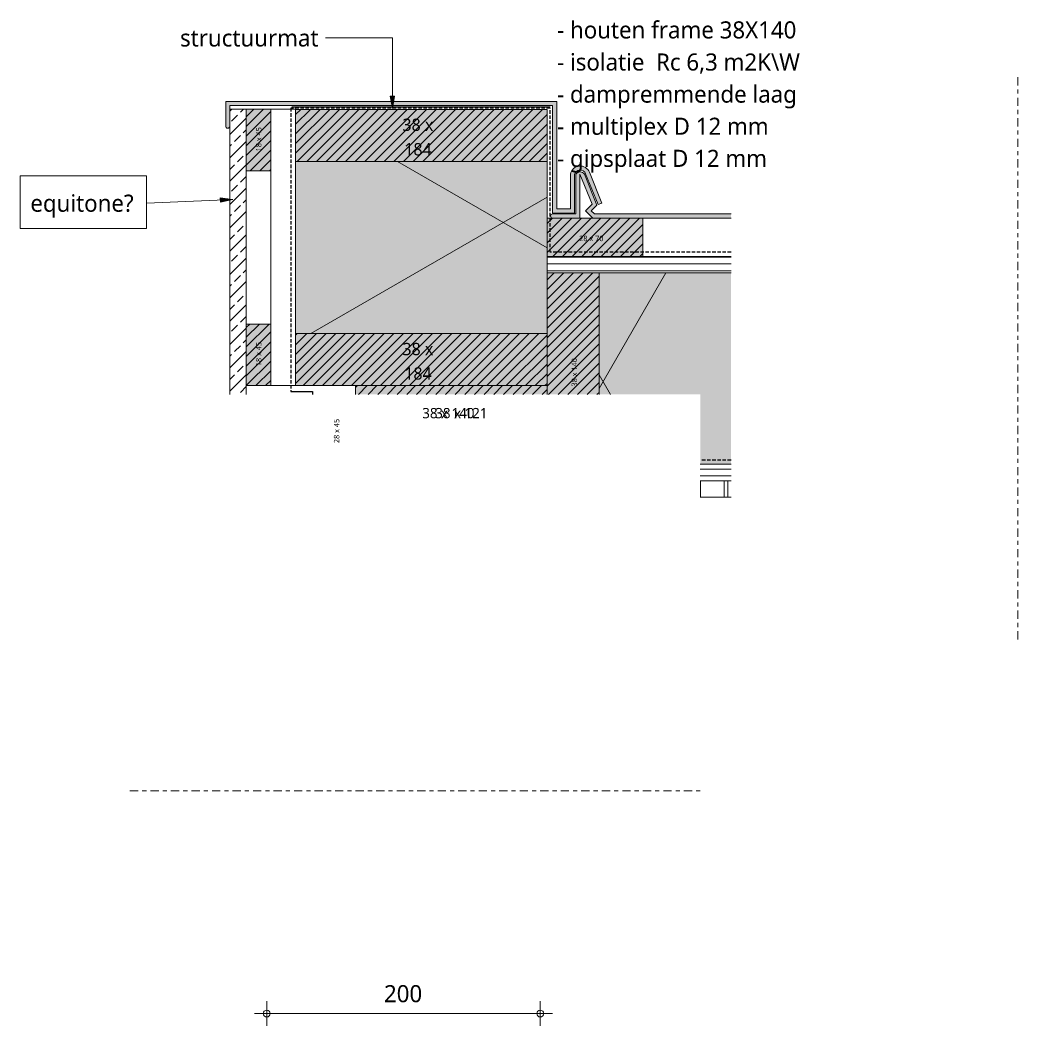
# Model space of a CAD drawing. Header units: millimetres. Extents: x -435 to 27166, y -19117 to 26500.
# Drawn here: x 6845 to 7575, y -13002 to -12267 of the extents above; entities that cross this region are included whole.
import ezdxf

# ---------------------------------------------------------------- set-up
doc = ezdxf.new("R2010")
doc.units = ezdxf.units.MM
doc.linetypes.add('MV_center', pattern=[15, 6, -3, 3, -3])
doc.linetypes.add('MV_hidden', pattern=[3.75, 2.5, -1.25])
for name, color, linetype, lineweight in [('A-ANNO-DIMS', 211, 'Continuous', 13), ('A-ANNO-DIMS-5', 211, 'Continuous', 13), ('A-ANNO-NOTE', 131, 'Continuous', 18), ('A-DETL', 90, 'Continuous', 13), ('A-DETL-GENF', 92, 'Continuous', 18), ('A-DETL-MEDM', 33, 'Continuous', 18), ('G-ANNO-TEXT', 231, 'Continuous', 13)]:
    doc.layers.add(name, color=color, linetype=linetype, lineweight=lineweight)
doc.styles.add('Segoe UI', font='segoeui.ttf', dxfattribs={"height": 7.5})
doc.styles.add('Segoe UI_1', font='segoeui.ttf', dxfattribs={"height": 4})
doc.styles.add('Segoe UI_2', font='segoeui.ttf', dxfattribs={"height": 9})
doc.styles.add('Segoe UI_3', font='segoeui.ttf', dxfattribs={"height": 12.5})
doc.dimstyles.new('2_5_mm_5', dxfattribs={"dimscale": 304.8, "dimtxt": 13.092049, "dimasz": 0.016404, "dimexe": 0.029528, "dimexo": 0.0625, "dimgap": 0.014764, "dimtad": 1, "dimdec": 0, "dimzin": 0, "dimdsep": 46, "dimtxsty": 'Segoe UI_3', "dimblk1": 'DOTBLANK', "dimblk2": 'DOTBLANK', "dimsah": 1, "dimcen": 0.09, "dimdle": 0.029528, "dimazin": 0, "dimtfac": 1, "dimtdec": 4, "dimtix": 1, "dimtmove": 0, "dimatfit": 3, "dimfxl": 0.029528, "dimfxlon": 1, "dimtvp": 1, "dimtfill": 1, "dimtolj": 1, "dimtzin": 0, "dimarcsym": 2})
pattern_1 = [(0, (0, 0), (0, 5), [])]

# ---------------------------------------------------------------- blocks, each defined once
blk = doc.blocks.new('00 hout_rechthoekig_sls - SLS 38x121-V154-Details Appartement')
at = {"layer": 'A-DETL-MEDM'}
for p, q in [((0, -38), (0, -31.5)), ((121, -38), (0, -38)), ((121, -38), (0, -38))]:
    blk.add_line(p, q, dxfattribs=at)
blk = doc.blocks.new('00 hout_rechthoekig_sls - Vuren 18x45-V156-Details Appartement')
at = {"layer": 'A-DETL-GENF', "lineweight": 13}
blk.add_hatch(color=256, dxfattribs=at).paths.add_polyline_path([(0, -18), (45, -18), (45, 0), (0, 0)])
at = {"layer": 'A-DETL-MEDM', "lineweight": 13}
h = blk.add_hatch(dxfattribs=at)
h.set_pattern_fill('FP_172', color=256, style=0, pattern_type=2)
h.set_pattern_definition([(315, (12376.929, 7010.491), (3.5355339, 3.5355339), [])])
h.paths.add_polyline_path([(0, -18), (45, -18), (45, 0), (0, 0)])
at = {"layer": 'A-DETL-MEDM'}
for p, q in [((0, 0), (45, 0)), ((0, -18), (0, 0)), ((45, 0), (45, -18)), ((45, 0), (45, -18)), ((45, 0), (45, -18)), ((45, -18), (0, -18)), ((45, -18), (0, -18))]:
    blk.add_line(p, q, dxfattribs=at)
blk = doc.blocks.new('00 hout_rechthoekig_sls - Vuren 18x45-V157-Details Appartement')
at = {"layer": 'A-DETL-GENF', "lineweight": 13}
blk.add_hatch(color=256, dxfattribs=at).paths.add_polyline_path([(0, -18), (45, -18), (45, 0), (0, 0)])
at = {"layer": 'A-DETL-MEDM', "lineweight": 13}
h = blk.add_hatch(dxfattribs=at)
h.set_pattern_fill('FP_173', color=256, style=0, pattern_type=2)
h.set_pattern_definition([(315, (12533.929, 7010.491), (3.5355339, 3.5355339), [])])
h.paths.add_polyline_path([(0, -18), (45, -18), (45, 0), (0, 0)])
at = {"layer": 'A-DETL-MEDM'}
for p, q in [((0, 0), (45, 0)), ((0, -18), (0, 0)), ((45, 0), (45, -18)), ((45, 0), (45, -18)), ((45, 0), (45, -18)), ((45, -18), (0, -18)), ((45, -18), (0, -18))]:
    blk.add_line(p, q, dxfattribs=at)
blk = doc.blocks.new('00 hout_rechthoekig_sls - SLS 38x140-V158-Details Appartement')
at = {"layer": 'A-DETL-GENF', "lineweight": 13}
blk.add_hatch(color=256, dxfattribs=at).paths.add_polyline_path([(88.99, -38), (88.99, 0), (0, 0), (0, -38), (82.49, -38)])
at = {"layer": 'A-DETL-MEDM', "lineweight": 13}
h = blk.add_hatch(dxfattribs=at)
h.set_pattern_fill('FP_174', color=256, style=0, pattern_type=2)
h.set_pattern_definition([(135, (-12451.44, -7268.491), (-3.5355339, -3.5355339), [])])
h.paths.add_polyline_path([(88.99, -38), (88.99, 0), (0, 0), (0, -38), (82.49, -38)])
at = {"layer": 'A-DETL-MEDM'}
for p, q in [((0, 0), (88.99, 0)), ((0, -38), (0, 0)), ((44.49, -38), (44.42, -38)), ((44.49, -38), (44.42, -38))]:
    blk.add_line(p, q, dxfattribs=at)
blk = doc.blocks.new('42 isolatie - Type 1-3763091-Details Appartement')
at = {"layer": 'A-DETL-GENF'}
blk.add_hatch(color=256, dxfattribs=at).paths.add_polyline_path([(96.77, 0.8), (96.77, 140.8), (0.28, 140.8), (0.28, 51.81), (74.28, 51.81), (74.28, 0.8)])
at = {"layer": 'A-DETL-GENF', "lineweight": 13}
h = blk.add_hatch(dxfattribs=at)
h.set_pattern_fill('FP_8', color=256, style=0, pattern_type=2)
h.set_pattern_definition([(60, (-857.8, 704), (-121.936, 70.4), []), (120, (-857.8, 704), (-121.936, -70.4), [])])
h.paths.add_polyline_path([(96.77, 0.8), (96.77, 140.8), (0.28, 140.8), (0.28, 51.81), (74.28, 51.81), (74.28, 0.8)])
at = {"layer": 'A-DETL-GENF'}
for p, q in [((96.77, 140.8), (0.28, 140.8)), ((0.28, 140.8), (0.28, 51.81)), ((0.28, 140.8), (0.28, 51.81)), ((74.28, 0.8), (96.77, 0.8))]:
    blk.add_line(p, q, dxfattribs=at)
blk = doc.blocks.new('00 hout_rechthoekig_sls - Vuren 28x70-3186887-Details Appartement')
at = {"layer": 'A-DETL-GENF', "lineweight": 13}
blk.add_hatch(color=256, dxfattribs=at).paths.add_polyline_path([(66.39, 0), (0, 0), (0, -28), (70, -28), (70, 0)])
at = {"layer": 'A-DETL-MEDM', "lineweight": 13}
h = blk.add_hatch(dxfattribs=at)
h.set_pattern_fill('FP_176', color=256, style=0, pattern_type=2)
h.set_pattern_definition([(225, (7300.491, -12439.44), (3.5355339, -3.5355339), [])])
h.paths.add_polyline_path([(66.39, 0), (0, 0), (0, -28), (70, -28), (70, 0)])
at = {"layer": 'A-DETL-MEDM'}
for p, q in [((0, 0), (70, 0)), ((0, -28), (0, 0)), ((70, 0), (70, -28)), ((70, 0), (70, -28)), ((70, 0), (70, -28)), ((36.66, -28), (0, -28)), ((36.66, -28), (0, -28)), ((46, -28), (36.66, -28)), ((46, -28), (36.66, -28)), ((66, -28), (46, -28)), ((66, -28), (46, -28)), ((70, -28), (66, -28)), ((70, -28), (66, -28))]:
    blk.add_line(p, q, dxfattribs=at)
blk = doc.blocks.new('42 isolatie - Type 1-3767927-Details Appartement')
at = {"layer": 'A-DETL-GENF'}
blk.add_hatch(color=256, dxfattribs=at).paths.add_polyline_path([(0.28, 184.8), (0.28, 0.8), (126.14, 0.8), (126.14, 184.8)])
at = {"layer": 'A-DETL-GENF', "lineweight": 13}
h = blk.add_hatch(dxfattribs=at)
h.set_pattern_fill('FP_43', color=256, style=0, pattern_type=2)
h.set_pattern_definition([(60, (-2126.39, 181.76), (-155.885, 90), []), (120, (-2126.39, 181.76), (-155.885, -90), [])])
h.paths.add_polyline_path([(0.28, 184.8), (0.28, 0.8), (126.14, 0.8), (126.14, 184.8)])
at = {"layer": 'A-DETL-GENF'}
for p, q in [((126.14, 184.8), (0.28, 184.8)), ((0.28, 184.8), (0.28, 0.8)), ((126.14, 184.8), (0.28, 184.8)), ((0.28, 184.8), (0.28, 0.8)), ((0.28, 0.8), (126.14, 0.8)), ((0.28, 0.8), (126.14, 0.8))]:
    blk.add_line(p, q, dxfattribs=at)
blk = doc.blocks.new('00 hout_rechthoekig_sls - SLS 38x184-V161-Details Appartement')
at = {"layer": 'A-DETL-GENF', "lineweight": 13}
blk.add_hatch(color=256, dxfattribs=at).paths.add_polyline_path([(184, 0), (0, 0), (0, -38), (184, -38)])
at = {"layer": 'A-DETL-MEDM', "lineweight": 13}
h = blk.add_hatch(dxfattribs=at)
h.set_pattern_fill('FP_180', color=256, style=0, pattern_type=2)
h.set_pattern_definition([(225, (7230.491, -12533.929), (3.5355339, -3.5355339), [])])
h.paths.add_polyline_path([(31.73, 0), (0, 0), (0, -38), (184, -38), (184, 0), (140, 0)])
at = {"layer": 'A-DETL-MEDM'}
for p, q in [((0, 0), (140, 0)), ((0, -38), (0, 0)), ((140, 0), (184, 0)), ((184, 0), (184, -38)), ((184, 0), (184, -38)), ((184, 0), (184, -38)), ((184, -38), (0, -38)), ((184, -38), (0, -38))]:
    blk.add_line(p, q, dxfattribs=at)
blk = doc.blocks.new('00 hout_rechthoekig_sls - SLS 38x140-V162-Details Appartement')
at = {"layer": 'A-DETL-GENF', "lineweight": 13}
blk.add_hatch(color=256, dxfattribs=at).paths.add_polyline_path([(140, -31.5), (0, -31.5), (0, -38), (140, -38)])
at = {"layer": 'A-DETL-MEDM', "lineweight": 13}
h = blk.add_hatch(dxfattribs=at)
h.set_pattern_fill('FP_181', color=256, style=0, pattern_type=2)
h.set_pattern_definition([(225, (7230.491, -12571.929), (3.5355339, -3.5355339), [])])
h.paths.add_polyline_path([(140, -31.5), (0, -31.5), (0, -38), (140, -38)])
at = {"layer": 'A-DETL-MEDM'}
for p, q in [((0, -38), (0, -31.5)), ((140, -31.5), (140, -38)), ((140, -31.5), (140, -38)), ((140, -31.5), (140, -38)), ((140, -38), (0, -38)), ((140, -38), (0, -38))]:
    blk.add_line(p, q, dxfattribs=at)
blk = doc.blocks.new('00 hout_rechthoekig_sls - SLS 38x184-V163-Details Appartement')
at = {"layer": 'A-DETL-GENF', "lineweight": 13}
blk.add_hatch(color=256, dxfattribs=at).paths.add_polyline_path([(0, 0), (0, -38), (184, -38), (184, 0), (31.73, 0)])
at = {"layer": 'A-DETL-MEDM', "lineweight": 13}
h = blk.add_hatch(dxfattribs=at)
h.set_pattern_fill('FP_182', color=256, style=0, pattern_type=2)
h.set_pattern_definition([(225, (7230.491, -12369.998), (3.5355339, -3.5355339), [])])
h.paths.add_polyline_path([(184, 0), (0, 0), (0, -38), (184, -38), (184, -1.1)])
at = {"layer": 'A-DETL-MEDM'}
for p, q in [((0, 0), (184, 0)), ((0, -38), (0, 0)), ((184, 0), (184, -38)), ((184, 0), (184, -38)), ((184, 0), (184, -38)), ((184, -38), (0, -38)), ((184, -38), (0, -38))]:
    blk.add_line(p, q, dxfattribs=at)
blk = doc.blocks.new('NLRS_00_DI_maskeer - Type 1-4234999-Details Appartement')
at = {"layer": 'A-DETL-GENF', "linetype": 'MV_center'}
blk.add_line((-100, 0), (313.13, 0), dxfattribs=at)
blk = doc.blocks.new('NLRS_00_DI_maskeer - Type 1-4234961-Details Appartement')
at = {"layer": 'A-DETL-GENF', "linetype": 'MV_center'}
blk.add_line((-100, 0), (317, 0), dxfattribs=at)
blk = doc.blocks.new('DIMBLOCK585-Details Appartement')
at = {"layer": 'A-ANNO-DIMS-5'}
for p, q in [((7025.49, -12992.99), (7025.49, -12983.99)), ((7225.49, -12992.99), (7225.49, -12983.99)), ((7016.49, -12992.99), (7234.49, -12992.99)), ((7025.49, -12992.99), (7025.49, -13001.99)), ((7225.49, -12992.99), (7225.49, -13001.99))]:
    blk.add_line(p, q, dxfattribs=at)
for centre in [(7025.49, -12992.99), (7225.49, -12992.99)]:
    blk.add_circle(centre, 2.5, dxfattribs=at)
at = {"layer": 'A-ANNO-DIMS-5', "color": 0, "insert": (7111.21, -12972.18), "char_height": 12.5, "width": 34.2774, "attachment_point": 1, "line_spacing_factor": 1.142579, "style": 'Segoe UI_3', "bg_fill": 3, "box_fill_scale": 1.25, "bg_fill_color": 9, "bg_fill_true_color": 13158600, "bg_fill_transparency": 0}
blk.add_mtext('200', dxfattribs=at)
blk = doc.blocks.new('_DotBlank')
at = {"color": 0, "linetype": 'ByBlock', "lineweight": -2}
blk.add_line((-0.5, 0), (-1, 0), dxfattribs=at)
blk.add_circle((0, 0), 0.5, dxfattribs=at)

msp = doc.modelspace()

# ---------------------------------------------------------------- hatches: boundary and pattern name
at = {"layer": 'A-DETL-GENF'}
for points in [[(7234.49, -12407.78), (7250.49, -12407.78), (7250.49, -12379.66), (7250.88, -12378.65), (7251.5, -12377.77), (7252.32, -12377.07), (7253.3, -12376.6), (7254.36, -12376.39), (7255.43, -12376.45), (7256.46, -12376.77), (7257.38, -12377.34), (7258.13, -12378.12), (7258.65, -12379.07), (7267.76, -12401.61), (7270.54, -12400.48), (7261.43, -12377.94), (7260.52, -12376.31), (7259.21, -12374.96), (7257.61, -12373.99), (7255.81, -12373.47), (7253.94, -12373.41), (7252.11, -12373.84), (7250.45, -12374.72), (7249.08, -12375.99), (7248.07, -12377.56), (7247.49, -12379.35), (7247.49, -12404.78), (7237.49, -12404.78), (7237.49, -12326.28), (6995.49, -12326.28), (6995.54, -12344.67), (6995.69, -12345.03), (6995.93, -12345.34), (6996.24, -12345.58), (6996.6, -12345.73), (6996.99, -12345.78), (6997.38, -12345.73), (6997.74, -12345.58), (6998.05, -12345.34), (6998.29, -12345.03), (6998.44, -12344.67), (6998.49, -12344.28), (6998.49, -12329.28), (7234.49, -12329.28), (7234.49, -12368.9)], [(7254.49, -12411.44), (7254.49, -12379.44), (7263.31, -12401.26), (7258.48, -12406.09), (7263.83, -12411.44), (7364.98, -12411.44), (7364.98, -12408.44), (7265.07, -12408.44), (7262.72, -12406.09), (7266.83, -12401.98), (7257.73, -12379.44), (7257.13, -12378.74), (7256.38, -12378.21), (7255.52, -12377.87), (7254.61, -12377.76), (7253.7, -12377.87), (7252.84, -12378.21), (7252.09, -12378.74), (7251.49, -12379.44), (7251.49, -12408.44), (7234.1, -12408.49), (7233.74, -12408.64), (7233.43, -12408.88), (7233.19, -12409.19), (7233.04, -12409.55), (7232.99, -12409.94), (7233.04, -12410.33), (7233.19, -12410.69), (7233.43, -12411), (7233.74, -12411.24), (7234.1, -12411.39), (7234.49, -12411.44)]]:
    msp.add_hatch(color=37, dxfattribs=at).paths.add_polyline_path(points)
at = {"layer": 'A-DETL-GENF', "lineweight": 13}
h = msp.add_hatch(dxfattribs=at)
h.set_pattern_fill('FP_151', color=254, style=0, pattern_type=2)
h.set_pattern_definition([(45, (0, 0), (-8.531243, 8.531243), []), (45, (8.531, 0), (-8.531243, 8.531243), [6.033, -3.016])])
h.paths.add_polyline_path([(7010.49, -12540.43), (7010.49, -12331.93), (6998.49, -12331.93), (6998.49, -12540.43)])
h = msp.add_hatch(dxfattribs=at)
h.set_pattern_fill('FP_36', color=254, style=0, pattern_type=2)
h.set_pattern_definition(pattern_1)
h.paths.add_polyline_path([(7317.35, -12451.44), (7364.98, -12451.44), (7364.98, -12439.44), (7230.49, -12439.44), (7230.49, -12451.44), (7300.49, -12451.44)])
h = msp.add_hatch(dxfattribs=at)
h.set_pattern_fill('FP_36', color=254, style=0, pattern_type=2)
h.set_pattern_definition(pattern_1)
h.paths.add_polyline_path([(7364.98, -12603.44), (7364.98, -12591.44), (7342.49, -12591.44), (7342.49, -12603.44)])
h = msp.add_hatch(dxfattribs=at)
h.set_pattern_fill('FP_15', color=254, style=0, pattern_type=2)
h.set_pattern_definition([(90, (10, 0), (-25, 1e-15), []), (90, (12.5, 0), (-25, 1e-15), []), (90, (15, 0), (-25, 1e-15), []), (90, (17.5, 0), (-25, 1e-15), [])])
h.paths.add_polyline_path([(7364.98, -12615.44), (7364.98, -12603.44), (7342.49, -12603.44), (7342.49, -12615.44)])
at = {"layer": 'G-ANNO-TEXT'}
for color, points in [(7, [(7117.43, -12331.3), (7119.01, -12322.3), (7115.84, -12322.3)]), (1, [(7000.61, -12397.94), (6991.55, -12396.73), (6991.69, -12399.9)])]:
    msp.add_hatch(color=color, dxfattribs=at).paths.add_polyline_path(points)

# ---------------------------------------------------------------- linework, layer by layer
at = {"layer": 'A-DETL', "lineweight": 18}
for p, q in [((7237.49, -12326.28), (6995.49, -12326.28)), ((6995.49, -12326.28), (6995.49, -12344.28)), ((6998.49, -12344.28), (6998.49, -12329.28)), ((6998.49, -12329.28), (7234.49, -12329.28)), ((7234.49, -12329.28), (7234.49, -12407.78)), ((7237.49, -12404.78), (7237.49, -12326.28)), ((7010.49, -12331.93), (6998.49, -12331.93)), ((7010.49, -12540.43), (7010.49, -12331.93)), ((7046.49, -12331.93), (7028.49, -12331.93)), ((7028.49, -12331.93), (7028.49, -12533.93)), ((7046.49, -12533.93), (7046.49, -12331.93)), ((6998.49, -12344.28), (6998.49, -12540.43)), ((7247.49, -12379.35), (7247.49, -12404.78)), ((7250.49, -12407.78), (7250.49, -12379.66)), ((7251.49, -12379.44), (7251.49, -12408.44)), ((7254.49, -12411.44), (7254.49, -12379.44)), ((7254.49, -12379.44), (7263.31, -12401.26)), ((7266.83, -12401.98), (7257.73, -12379.44)), ((7258.65, -12379.07), (7267.76, -12401.61)), ((7270.54, -12400.48), (7261.43, -12377.94)), ((7263.31, -12401.26), (7258.48, -12406.09)), ((7262.72, -12406.09), (7266.83, -12401.98)), ((7267.76, -12401.61), (7270.54, -12400.48)), ((7234.49, -12407.78), (7250.49, -12407.78)), ((7251.49, -12408.44), (7234.49, -12408.44)), ((7247.49, -12404.78), (7237.49, -12404.78)), ((7258.48, -12406.09), (7263.83, -12411.44)), ((7265.07, -12408.44), (7262.72, -12406.09)), ((7364.98, -12408.44), (7265.07, -12408.44)), ((7234.49, -12411.44), (7254.49, -12411.44)), ((7263.83, -12411.44), (7364.98, -12411.44)), ((7230.49, -12439.44), (7230.49, -12451.44)), ((7364.98, -12439.44), (7300.49, -12439.44)), ((7230.49, -12451.44), (7364.98, -12451.44)), ((7028.49, -12533.93), (7046.49, -12533.93)), ((7364.98, -12591.44), (7342.49, -12591.44)), ((7364.98, -12603.44), (7342.49, -12603.44)), ((7342.49, -12615.44), (7364.98, -12615.44))]:
    msp.add_line(p, q, dxfattribs=at)
at = {"layer": 'A-DETL', "linetype": 'MV_hidden', "lineweight": 25}
for p, q in [((7232.6, -12331.13), (7043.2, -12331.13)), ((7043.2, -12331.13), (7043.2, -12538.16)), ((7232.6, -12436.44), (7232.6, -12331.13)), ((7364.98, -12436.44), (7232.6, -12436.44)), ((7059.06, -12538.16), (7059.06, -12540.43)), ((7364.98, -12588.44), (7342.49, -12588.44))]:
    msp.add_line(p, q, dxfattribs=at)
at = {"layer": 'A-DETL', "lineweight": 25}
for p, q in [((7043.73, -12330.22), (7232.6, -12330.22)), ((7043.2, -12538.16), (7059.06, -12538.16))]:
    msp.add_line(p, q, dxfattribs=at)
at = {"layer": 'A-DETL', "lineweight": 18}
for centre, radius, start, end in [((6996.99, -12344.28), 1.5, 180, 0), ((7254.67, -12380.68), 7.3, 22, 169.51502), ((7254.67, -12380.68), 4.3, 22, 166.32447), ((7254.61, -12381.49), 3.73, 33.35734, 146.64266), ((7234.49, -12409.94), 1.5, 90, 270)]:
    msp.add_arc(centre, radius, start, end, dxfattribs=at)
at = {"layer": 'G-ANNO-TEXT', "color": 250}
for p, q in [((7068.85, -12279.78), (7068.49, -12279.78)), ((7117.43, -12279.78), (7068.85, -12279.78)), ((7117.43, -12331.3), (7117.43, -12279.78)), ((7119.01, -12322.3), (7115.84, -12322.3)), ((7115.84, -12322.3), (7117.43, -12331.3)), ((7117.43, -12331.3), (7119.01, -12322.3))]:
    msp.add_line(p, q, dxfattribs=at)
at = {"layer": 'G-ANNO-TEXT', "color": 10}
for p, q in [((7000.61, -12397.94), (6937.57, -12400.59)), ((7000.61, -12397.94), (6991.55, -12396.73)), ((6991.55, -12396.73), (6991.69, -12399.9)), ((6991.69, -12399.9), (7000.61, -12397.94))]:
    msp.add_line(p, q, dxfattribs=at)
at = {"layer": 'G-ANNO-TEXT', "color": 10, "flags": 128}
msp.add_lwpolyline([(6845.17, -12380.48), (6937.57, -12380.48), (6937.57, -12418.98), (6845.17, -12418.98)], close=True, dxfattribs=at)

# ---------------------------------------------------------------- block references
at = {"layer": 'A-DETL-GENF', "linetype": 'MV_center', "rotation": 269.9999999999999}
msp.add_blockref('NLRS_00_DI_maskeer - Type 1-4234999-Details Appartement', (7574.7, -12408.44), dxfattribs=at)
at = {"layer": 'A-DETL-GENF', "rotation": 90.00000000000487}
msp.add_blockref('42 isolatie - Type 1-3767927-Details Appartement', (7231.29, -12496.14), dxfattribs=at)
at = {"layer": 'A-DETL-GENF'}
msp.add_blockref('42 isolatie - Type 1-3763091-Details Appartement', (7268.21, -12592.24), dxfattribs=at)
at = {"layer": 'A-DETL-GENF', "linetype": 'MV_center'}
msp.add_blockref('NLRS_00_DI_maskeer - Type 1-4234961-Details Appartement', (7025.49, -12830.12), dxfattribs=at)
at = {"layer": 'A-DETL-MEDM', "lineweight": 13}
for name, p, rotation in [('00 hout_rechthoekig_sls - Vuren 18x45-V156-Details Appartement', (7010.49, -12376.93), 90.00000000000006), ('00 hout_rechthoekig_sls - SLS 38x184-V163-Details Appartement', (7230.49, -12370), 180), ('00 hout_rechthoekig_sls - Vuren 28x70-3186887-Details Appartement', (7300.49, -12439.44), 180), ('00 hout_rechthoekig_sls - SLS 38x140-V158-Details Appartement', (7268.49, -12451.44), 270.0000000000001), ('00 hout_rechthoekig_sls - Vuren 18x45-V157-Details Appartement', (7010.49, -12533.93), 90.00000000000006), ('00 hout_rechthoekig_sls - SLS 38x184-V161-Details Appartement', (7230.49, -12533.93), 180), ('00 hout_rechthoekig_sls - SLS 38x140-V162-Details Appartement', (7230.49, -12571.93), 180), ('00 hout_rechthoekig_sls - SLS 38x121-V154-Details Appartement', (7230.49, -12571.93), 180)]:
    msp.add_blockref(name, p, dxfattribs=dict(at, rotation=rotation))

# ---------------------------------------------------------------- texts
at = {"layer": 'A-ANNO-NOTE', "lineweight": 13, "attachment_point": 1}
for s, insert, char_height, width, style in [('38 x', (7124.68, -12338.77), 9, 29.2616, 'Segoe UI_2'), ('184', (7126, -12356.63), 9, 26.4557, 'Segoe UI_2'), ('28 x 70', (7253.95, -12424.33), 4, 23.6498, 'Segoe UI_1'), ('38 x', (7124.68, -12502.7), 9, 29.2616, 'Segoe UI_2'), ('184', (7126, -12520.56), 9, 26.4557, 'Segoe UI_2'), ('38 x 140', (7139.2, -12550.28), 7.5, 47.2996, 'Segoe UI'), ('38 x 121', (7148.7, -12550.28), 7.5, 47.2996, 'Segoe UI')]:
    msp.add_mtext(s, dxfattribs=dict(at, insert=insert, char_height=char_height, width=width, style=style))
at = {"layer": 'A-ANNO-NOTE', "lineweight": 13, "char_height": 4, "attachment_point": 1, "rotation": 90, "style": 'Segoe UI_1'}
for s, insert, width in [('18 x 45', (7017.58, -12362.74), 23.6498), ('18 x 45', (7017.58, -12519.74), 23.6498), ('38 x 140', (7248.38, -12534.63), 27.6582), ('28 x 45', (7074.58, -12575.97), 23.6498)]:
    msp.add_mtext(s, dxfattribs=dict(at, insert=insert, width=width))
at = {"layer": 'G-ANNO-TEXT', "color": 7, "char_height": 12.5, "attachment_point": 1, "style": 'Segoe UI_3'}
for s, insert, width in [('- houten frame 38X140', (7237.74, -12267.64), 218.4598), ('structuurmat', (6962.1, -12273.53), 119.8523), ('- isolatie  Rc 6,3 m2K\\\\W', (7237.74, -12291.12), 225.2742), ('- dampremmende laag', (7237.74, -12314.6), 216.0548), ('- multiplex D 12 mm', (7237.74, -12338.08), 194.0084), ('- gipsplaat D 12 mm', (7237.74, -12361.57), 192.8058)]:
    msp.add_mtext(s, dxfattribs=dict(at, insert=insert, width=width))
at = {"layer": 'G-ANNO-TEXT', "color": 1, "insert": (6852.67, -12394.34), "char_height": 12.5, "width": 93.3966, "attachment_point": 1, "style": 'Segoe UI_3'}
msp.add_mtext('equitone?', dxfattribs=at)

# ---------------------------------------------------------------- dimensions: what is measured, and where the dimension line sits
at = {"layer": 'A-ANNO-DIMS'}
dim = msp.add_linear_dim(base=(7225.49, -12992.99), p1=(7025.49, -12983.99), p2=(7225.49, -12983.99), dimstyle='2_5_mm_5', override={"dimpost": '<>', "dimfxl": 200}, dxfattribs=at)
dim.commit()
dim.dimension.update_dxf_attribs({"geometry": 'DIMBLOCK585-Details Appartement', "text_midpoint": (7125.49, -12982.03)})

doc.saveas('drawing.dxf')
